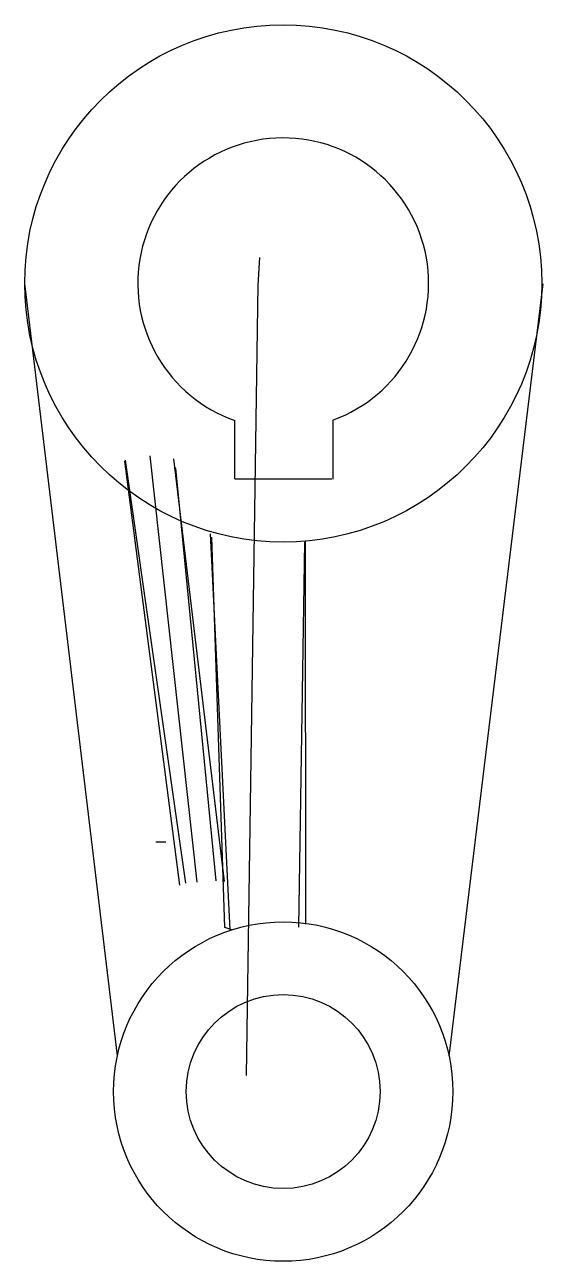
# Model space of a CAD drawing. Header units: millimetres. Extents: x 625 to 2005, y 1624 to 2641.
# Drawn here: x 1712.5 to 1776.7, y 1625.9 to 1778.9 of the extents above; entities outside this region: 2.
import ezdxf

# ---------------------------------------------------------------- set-up
doc = ezdxf.new("R2010")
doc.units = ezdxf.units.MM

msp = doc.modelspace()

# ---------------------------------------------------------------- linework, layer by layer
for p, q in [((849.16, 2641.18), (625.31, 2641.18)), ((717.77, 2641.18), (849.16, 2641.18)), ((1741.46, 1746.64), (1741.63, 1750.07)), ((1724.01, 1651.29), (1712.54, 1746.88)), ((1741.41, 1746.76), (1739.95, 1648.89)), ((1765.08, 1651.25), (1776.73, 1746.82)), ((1776.54, 1746.88), (1776.54, 1746.88)), ((1776.54, 1746.88), (1776.54, 1746.88)), ((1776.54, 1746.88), (1776.54, 1746.88)), ((1738.54, 1722.71), (1738.54, 1729.91)), ((1750.71, 1729.63), (1750.71, 1729.97)), ((1750.71, 1722.65), (1750.71, 1729.63)), ((1731.75, 1672.4, 12), (1724.94, 1724.89, 12)), ((1724.94, 1724.89, 12), (1724.94, 1724.89, 12)), ((1732.47, 1672.65, 12), (1725.01, 1725, 12)), ((1725.21, 1724.39, 12), (1725.21, 1724.39, 12)), ((1725.21, 1724.39, 12), (1725.21, 1724.39, 12)), ((1733.9, 1672.78, 12), (1728.08, 1725.53, 12)), ((1737.27, 1672.89, 12), (1731.01, 1725.19, 12)), ((1731.26, 1724, 12), (1731.05, 1723.98, 12)), ((1736.25, 1672.96, 12), (1731.26, 1724, 12)), ((1738.54, 1722.71), (1750.54, 1722.71)), ((1744.54, 1722.71), (1744.54, 1722.71)), ((1735.48, 1715.9), (1737.95, 1666.91)), ((1737.3, 1667.19, 12), (1735.69, 1715.49, 12)), ((1747.19, 1714.88), (1746.43, 1667.23)), ((1747.27, 1715.04, 12), (1747.27, 1715.04, 12)), ((1747.27, 1715.04, 12), (1747.31, 1667.61, 12)), ((1730.01, 1677.74, 12), (1728.77, 1677.75, 12)), ((1730.17, 1677.56, 12), (1730.17, 1677.56, 12)), ((1738.18, 1666.88, 12), (1737.3, 1667.19, 12)), ((1738.18, 1666.88, 12), (1738.18, 1666.88, 12))]:
    msp.add_line(p, q)
for centre, radius in [((1744.54, 1746.88), 32), ((1744.54, 1646.88), 21), ((1744.54, 1646.88), 12)]:
    msp.add_circle(centre, radius)
msp.add_arc((1744.54, 1746.88), 18, 290.0237, 250.5288)

doc.saveas('drawing.dxf')
